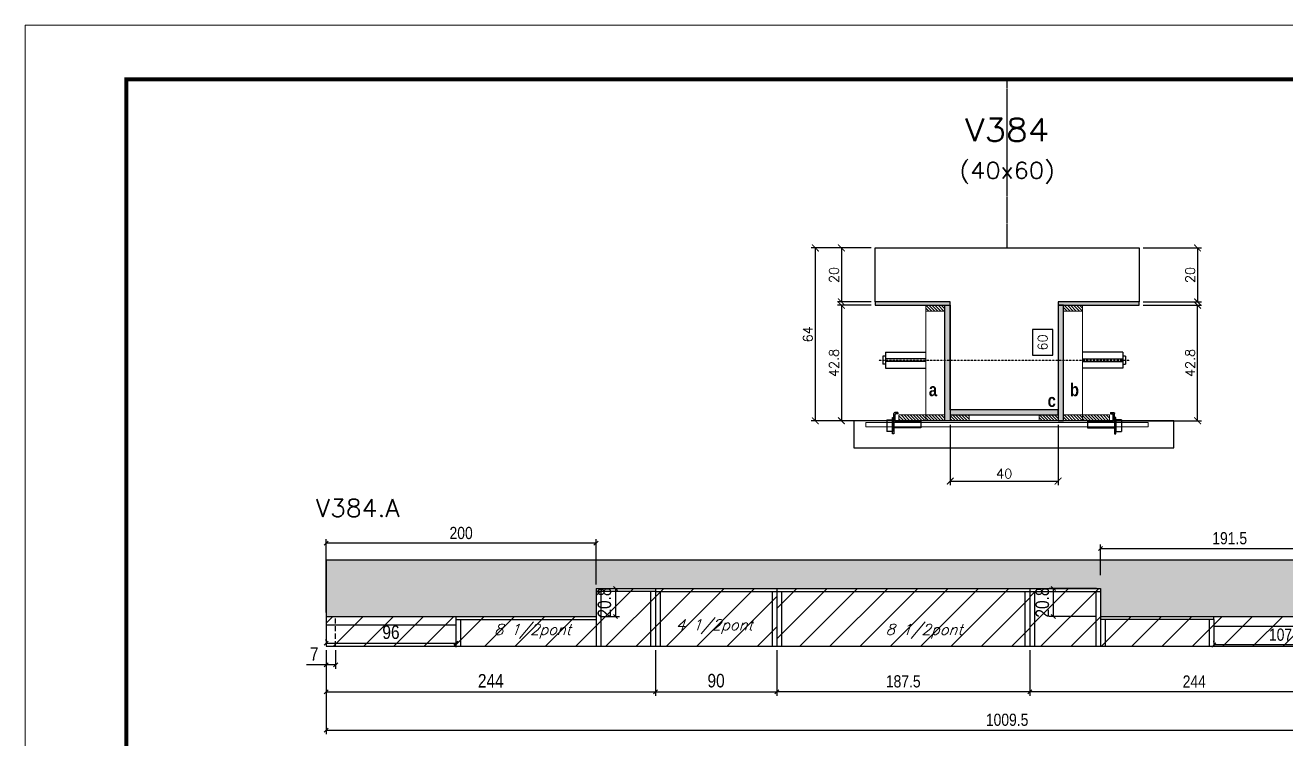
# Model space of a CAD drawing. Extents: x 137137 to 143418, y 10464 to 34486.
# Drawn here: x 137137 to 138072, y 28214 to 28743 of the extents above; entities that cross this region are included whole.
import ezdxf
from ezdxf.enums import TextEntityAlignment as Align

# ---------------------------------------------------------------- set-up
doc = ezdxf.new("R2010")
doc.units = 0
doc.linetypes.add('DASHED', pattern=[0.75, 0.5, -0.25])
doc.linetypes.add('HIDDEN', pattern=[0.375, 0.25, -0.125])
for name, color, linetype in [('barrote', 251, 'Continuous'), ('COTA', 241, 'Continuous'), ('Cota Seção (2x)', 4, 'Continuous'), ('detalhes', 4, 'Continuous'), ('Painéis', 200, 'Continuous'), ('presilha', 1, 'Continuous'), ('SARR_2.2x7', 40, 'Continuous'), ('SARR_3.5x7', 81, 'Continuous'), ('TENSOR', 3, 'Continuous'), ('texto', 7, 'Continuous'), ('Texto de Titulo', 7, 'Continuous'), ('Texto Qtd Sarr', 242, 'Continuous')]:
    doc.layers.add(name, color=color, linetype=linetype)
for name, color, linetype, lineweight in [('CONCRETO', 251, 'Continuous', 25), ('Escoras', 2, 'Continuous', 25), ('Folhas', 255, 'Continuous', 9), ('Hachura', 251, 'Continuous', 9), ('Madeira', 126, 'Continuous', 18), ('SARRAFO DE PRESSAO', 251, 'DASHED', 9), ('SCO-___-LAJ', 2, 'Continuous', 0), ('Texto Seção', 7, 'Continuous', 15)]:
    doc.layers.add(name, color=color, linetype=linetype, lineweight=lineweight)
doc.styles.add('COTA TECNICA', font='techl___.ttf', dxfattribs={"height": 10})
doc.styles.add('COTA TECNICA-50', font='techl___.ttf', dxfattribs={"height": 9})
doc.styles.add('REGUA-120', font='ROMANS.shx', dxfattribs={"height": 15})
doc.styles.add('Romans', font='romans.shx')
doc.styles.add('TECNICA', font='techb___.ttf', dxfattribs={"height": 10})
doc.dimstyles.new('COTA PAINEL-50', dxfattribs={"dimtxt": 9, "dimasz": 3, "dimexe": 3, "dimexo": 3, "dimgap": 3, "dimtad": 1, "dimdec": 1, "dimzin": 12, "dimdsep": 46, "dimtxsty": 'COTA TECNICA-50', "dimblk1": 'OBLIQUE', "dimblk2": 'OBLIQUE', "dimsah": 1, "dimcen": 0.9, "dimclrd": 4, "dimclre": 4, "dimclrt": 240, "dimadec": 1, "dimazin": 3, "dimtfac": 1, "dimtdec": 1, "dimtmove": 0, "dimatfit": 3, "dimfxl": 1, "dimtolj": 1, "dimtzin": 12, "dimarcsym": 0})
doc.dimstyles.new('Cota Seção (2x)', dxfattribs={"dimtxt": 7, "dimasz": 5, "dimexe": 3, "dimexo": 3, "dimgap": 2, "dimtad": 3, "dimdec": 1, "dimlfac": 0.5, "dimzin": 12, "dimdsep": 46, "dimtxsty": 'Romans', "dimblk": 'ARCHTICK', "dimcen": 0, "dimclrd": 4, "dimclre": 4, "dimclrt": 1, "dimadec": 1, "dimazin": 3, "dimtfac": 1, "dimtdec": 1, "dimtmove": 0, "dimatfit": 3, "dimldrblk": 'OBLIQUE', "dimfxl": 1, "dimtolj": 1, "dimtzin": 12, "dimarcsym": 0})
doc.dimstyles.new('Cota Seção interna', dxfattribs={"dimtxt": 7, "dimasz": 6, "dimexe": 0.18, "dimexo": 2, "dimgap": -4, "dimtad": 3, "dimdec": 1, "dimlfac": 0.5, "dimzin": 12, "dimdsep": 46, "dimtxsty": 'Romans', "dimblk": 'ARCHTICK', "dimcen": 0.09, "dimse1": 1, "dimse2": 1, "dimsd1": 1, "dimsd2": 1, "dimclrd": 180, "dimclre": 5, "dimclrt": 1, "dimadec": 0, "dimazin": 3, "dimtfac": 1, "dimtdec": 1, "dimtofl": 0, "dimtmove": 0, "dimatfit": 3, "dimldrblk": 'ARCHTICK', "dimfxl": 1, "dimtolj": 1, "dimtzin": 0, "dimarcsym": 0})
doc.dimstyles.new('PAINEL', dxfattribs={"dimtxt": 10, "dimasz": 3, "dimexe": 3, "dimexo": 3, "dimgap": 3, "dimtad": 1, "dimdec": 1, "dimzin": 12, "dimdsep": 46, "dimtxsty": 'COTA TECNICA', "dimblk1": 'OBLIQUE', "dimblk2": 'OBLIQUE', "dimsah": 1, "dimcen": 0.9, "dimclrd": 4, "dimclre": 4, "dimclrt": 240, "dimadec": 1, "dimazin": 3, "dimtfac": 1, "dimtdec": 1, "dimtmove": 0, "dimatfit": 3, "dimfxl": 1, "dimtolj": 1, "dimtzin": 12, "dimarcsym": 0})
pattern_1 = [(315, (160779.6193, 20220.2569), (1.12253202, 1.12253202), [])]
pattern_2 = [(315, (160821.6193, 20220.2569), (1.12253202, 1.12253202), [])]

# ---------------------------------------------------------------- blocks, each defined once
blk = doc.blocks.new('9999999999')
at = {"layer": 'Folhas'}
blk.add_lwpolyline([(98138.98, 34190.21), (99623.98, 34190.21), (99623.98, 35240.21), (98138.98, 35240.21)], close=True, dxfattribs=at)
at = {"layer": 'Folhas', "color": 30, "const_width": 3}
blk.add_lwpolyline([(98213.98, 34230.21), (99583.98, 34230.21), (99583.98, 35200.21), (98213.98, 35200.21)], close=True, dxfattribs=at)
blk = doc.blocks.new('_Oblique')
at = {"color": 0, "linetype": 'ByBlock', "lineweight": -2}
blk.add_line((-0.5, -0.5), (0.5, 0.5), dxfattribs=at)
blk = doc.blocks.new('*D652')
at = {"layer": 'COTA', "color": 4, "linetype": 'ByBlock', "lineweight": -2, "transparency": 16777216}
for p, q in [((137931.43, 28325.63), (137896.43, 28325.63)), ((137899.43, 28325.63), (137899.43, 28304.83)), ((137931.43, 28304.83), (137896.43, 28304.83))]:
    blk.add_line(p, q, dxfattribs=at)
at = {"layer": 'Defpoints', "color": 0, "linetype": 'ByBlock', "transparency": 16777216}
for p in [(137934.43, 28325.63), (137899.43, 28304.83), (137934.43, 28304.83)]:
    blk.add_point(p, dxfattribs=at)
at = {"layer": 'COTA', "color": 4, "linetype": 'ByBlock', "lineweight": -2, "transparency": 16777216, "xscale": 3, "yscale": 3, "zscale": 3}
for p, rotation in [((137899.43, 28325.63), 90), ((137899.43, 28304.83), 270)]:
    blk.add_blockref('_Oblique', p, dxfattribs=dict(at, rotation=rotation))
at = {"layer": 'COTA', "color": 240, "linetype": 'ByBlock', "transparency": 16777216, "insert": (137891.31, 28315.23), "char_height": 10, "attachment_point": 5, "rotation": 90, "style": 'COTA TECNICA'}
blk.add_mtext('\\A1;20.8', dxfattribs=at)
blk = doc.blocks.new('*D653')
at = {"layer": 'COTA', "color": 4, "linetype": 'ByBlock', "lineweight": -2, "transparency": 16777216}
for p, q in [((137360.43, 28279.83), (137360.43, 28246.17)), ((137604.43, 28279.83), (137604.43, 28246.17)), ((137360.43, 28249.17), (137604.43, 28249.17))]:
    blk.add_line(p, q, dxfattribs=at)
at = {"layer": 'Defpoints', "color": 0, "linetype": 'ByBlock', "transparency": 16777216}
for p in [(137360.43, 28282.83), (137604.43, 28282.83), (137604.43, 28249.17)]:
    blk.add_point(p, dxfattribs=at)
at = {"layer": 'COTA', "color": 4, "linetype": 'ByBlock', "lineweight": -2, "transparency": 16777216, "xscale": 3, "yscale": 3, "zscale": 3, "rotation": 180}
blk.add_blockref('_Oblique', (137360.43, 28249.17), dxfattribs=at)
at = {"layer": 'COTA', "color": 4, "linetype": 'ByBlock', "lineweight": -2, "transparency": 16777216, "xscale": 3, "yscale": 3, "zscale": 3}
blk.add_blockref('_Oblique', (137604.43, 28249.17), dxfattribs=at)
at = {"layer": 'COTA', "color": 240, "linetype": 'ByBlock', "transparency": 16777216, "insert": (137482.43, 28257.25), "char_height": 10, "attachment_point": 5, "style": 'COTA TECNICA'}
blk.add_mtext('\\A1;244', dxfattribs=at)
blk = doc.blocks.new('*D591')
at = {"layer": 'COTA', "color": 4, "linetype": 'ByBlock', "lineweight": -2, "transparency": 16777216}
for p, q in [((137604.43, 28279.83), (137604.43, 28246.17)), ((137694.43, 28279.83), (137694.43, 28246.17)), ((137604.43, 28249.17), (137694.43, 28249.17))]:
    blk.add_line(p, q, dxfattribs=at)
at = {"layer": 'Defpoints', "color": 0, "linetype": 'ByBlock', "transparency": 16777216}
for p in [(137604.43, 28282.83), (137694.43, 28282.83), (137694.43, 28249.17)]:
    blk.add_point(p, dxfattribs=at)
at = {"layer": 'COTA', "color": 4, "linetype": 'ByBlock', "lineweight": -2, "transparency": 16777216, "xscale": 3, "yscale": 3, "zscale": 3, "rotation": 180}
blk.add_blockref('_Oblique', (137604.43, 28249.17), dxfattribs=at)
at = {"layer": 'COTA', "color": 4, "linetype": 'ByBlock', "lineweight": -2, "transparency": 16777216, "xscale": 3, "yscale": 3, "zscale": 3}
blk.add_blockref('_Oblique', (137694.43, 28249.17), dxfattribs=at)
at = {"layer": 'COTA', "color": 240, "linetype": 'ByBlock', "transparency": 16777216, "insert": (137649.43, 28257.31), "char_height": 10, "attachment_point": 5, "style": 'COTA TECNICA'}
blk.add_mtext('\\A1;90', dxfattribs=at)
blk = doc.blocks.new('*D654')
at = {"layer": 'COTA', "color": 4, "linetype": 'ByBlock', "lineweight": -2, "transparency": 16777216}
for p, q in [((137563.43, 28325.63), (137577.82, 28325.63)), ((137574.82, 28325.63), (137574.82, 28304.83)), ((137563.43, 28304.83), (137577.82, 28304.83))]:
    blk.add_line(p, q, dxfattribs=at)
at = {"layer": 'Defpoints', "color": 0, "linetype": 'ByBlock', "transparency": 16777216}
for p in [(137560.43, 28325.63), (137560.43, 28304.83), (137574.82, 28304.83)]:
    blk.add_point(p, dxfattribs=at)
at = {"layer": 'COTA', "color": 4, "linetype": 'ByBlock', "lineweight": -2, "transparency": 16777216, "xscale": 3, "yscale": 3, "zscale": 3}
for p, rotation in [((137574.82, 28325.63), 90), ((137574.82, 28304.83), 270)]:
    blk.add_blockref('_Oblique', p, dxfattribs=dict(at, rotation=rotation))
at = {"layer": 'COTA', "color": 240, "linetype": 'ByBlock', "transparency": 16777216, "insert": (137566.69, 28315.23), "char_height": 10, "attachment_point": 5, "rotation": 90, "style": 'COTA TECNICA'}
blk.add_mtext('\\A1;20.8', dxfattribs=at)
blk = doc.blocks.new('*D655')
at = {"layer": 'COTA', "color": 4, "linetype": 'ByBlock', "lineweight": -2, "transparency": 16777216}
for p, q in [((137360.43, 28286.83), (137360.43, 28288.06)), ((137456.43, 28290.83), (137456.43, 28282.06)), ((137360.43, 28285.06), (137456.43, 28285.06))]:
    blk.add_line(p, q, dxfattribs=at)
at = {"layer": 'Defpoints', "color": 0, "linetype": 'ByBlock', "transparency": 16777216}
for p in [(137456.43, 28293.83), (137360.43, 28283.83), (137456.43, 28285.06)]:
    blk.add_point(p, dxfattribs=at)
at = {"layer": 'COTA', "color": 4, "linetype": 'ByBlock', "lineweight": -2, "transparency": 16777216, "xscale": 3, "yscale": 3, "zscale": 3, "rotation": 180}
blk.add_blockref('_Oblique', (137360.43, 28285.06), dxfattribs=at)
at = {"layer": 'COTA', "color": 4, "linetype": 'ByBlock', "lineweight": -2, "transparency": 16777216, "xscale": 3, "yscale": 3, "zscale": 3}
blk.add_blockref('_Oblique', (137456.43, 28285.06), dxfattribs=at)
at = {"layer": 'COTA', "color": 240, "linetype": 'ByBlock', "transparency": 16777216, "insert": (137408.43, 28293.19), "char_height": 10, "attachment_point": 5, "style": 'COTA TECNICA'}
blk.add_mtext('\\A1;96', dxfattribs=at)
blk = doc.blocks.new('*D593')
at = {"layer": 'Defpoints', "color": 0, "linetype": 'ByBlock', "transparency": 16777216}
for p in [(138018.43, 28283.78), (138018.43, 28282.83), (138125.93, 28282.83)]:
    blk.add_point(p, dxfattribs=at)
at = {"layer": 'Escoras', "color": 4, "linetype": 'ByBlock', "lineweight": -2, "transparency": 16777216}
for p, q in [((138018.43, 28285.83), (138018.43, 28286.78)), ((138125.93, 28285.83), (138125.93, 28286.78)), ((138125.93, 28283.78), (138018.43, 28283.78))]:
    blk.add_line(p, q, dxfattribs=at)
at = {"layer": 'Escoras', "color": 4, "linetype": 'ByBlock', "lineweight": -2, "transparency": 16777216, "xscale": 3, "yscale": 3, "zscale": 3, "rotation": 180}
blk.add_blockref('_Oblique', (138018.43, 28283.78), dxfattribs=at)
at = {"layer": 'Escoras', "color": 4, "linetype": 'ByBlock', "lineweight": -2, "transparency": 16777216, "xscale": 3, "yscale": 3, "zscale": 3}
blk.add_blockref('_Oblique', (138125.93, 28283.78), dxfattribs=at)
at = {"layer": 'Escoras', "color": 240, "linetype": 'ByBlock', "transparency": 16777216, "insert": (138072.18, 28291.38), "char_height": 9, "attachment_point": 5, "style": 'COTA TECNICA-50'}
blk.add_mtext('\\A1;107.5', dxfattribs=at)
blk = doc.blocks.new('*D657')
at = {"layer": 'Defpoints', "color": 0, "linetype": 'ByBlock', "transparency": 16777216}
for p in [(137881.93, 28282.83), (138125.93, 28282.83), (137881.93, 28249.17)]:
    blk.add_point(p, dxfattribs=at)
at = {"layer": 'Escoras', "color": 4, "linetype": 'ByBlock', "lineweight": -2, "transparency": 16777216}
for p, q in [((137881.93, 28279.83), (137881.93, 28246.17)), ((138125.93, 28279.83), (138125.93, 28246.17)), ((138125.93, 28249.17), (137881.93, 28249.17))]:
    blk.add_line(p, q, dxfattribs=at)
at = {"layer": 'Escoras', "color": 4, "linetype": 'ByBlock', "lineweight": -2, "transparency": 16777216, "xscale": 3, "yscale": 3, "zscale": 3, "rotation": 180}
blk.add_blockref('_Oblique', (137881.93, 28249.17), dxfattribs=at)
at = {"layer": 'Escoras', "color": 4, "linetype": 'ByBlock', "lineweight": -2, "transparency": 16777216, "xscale": 3, "yscale": 3, "zscale": 3}
blk.add_blockref('_Oblique', (138125.93, 28249.17), dxfattribs=at)
at = {"layer": 'Escoras', "color": 240, "linetype": 'ByBlock', "transparency": 16777216, "insert": (138003.93, 28256.74), "char_height": 9, "attachment_point": 5, "style": 'COTA TECNICA-50'}
blk.add_mtext('\\A1;244', dxfattribs=at)
blk = doc.blocks.new('*D619')
at = {"layer": 'Defpoints', "color": 0, "linetype": 'ByBlock', "transparency": 16777216}
for p in [(137694.43, 28282.83), (137881.93, 28282.83), (137694.43, 28249.17)]:
    blk.add_point(p, dxfattribs=at)
at = {"layer": 'Escoras', "color": 4, "linetype": 'ByBlock', "lineweight": -2, "transparency": 16777216}
for p, q in [((137694.43, 28279.83), (137694.43, 28246.17)), ((137881.93, 28279.83), (137881.93, 28246.17)), ((137881.93, 28249.17), (137694.43, 28249.17))]:
    blk.add_line(p, q, dxfattribs=at)
at = {"layer": 'Escoras', "color": 4, "linetype": 'ByBlock', "lineweight": -2, "transparency": 16777216, "xscale": 3, "yscale": 3, "zscale": 3, "rotation": 180}
blk.add_blockref('_Oblique', (137694.43, 28249.17), dxfattribs=at)
at = {"layer": 'Escoras', "color": 4, "linetype": 'ByBlock', "lineweight": -2, "transparency": 16777216, "xscale": 3, "yscale": 3, "zscale": 3}
blk.add_blockref('_Oblique', (137881.93, 28249.17), dxfattribs=at)
at = {"layer": 'Escoras', "color": 240, "linetype": 'ByBlock', "transparency": 16777216, "insert": (137788.18, 28256.79), "char_height": 9, "attachment_point": 5, "style": 'COTA TECNICA-50'}
blk.add_mtext('\\A1;187.5', dxfattribs=at)
blk = doc.blocks.new('*D568')
at = {"layer": 'Defpoints', "color": 0, "linetype": 'ByBlock', "transparency": 16777216}
for p in [(138125.93, 28355.21), (137934.43, 28332.51), (138125.93, 28304.83)]:
    blk.add_point(p, dxfattribs=at)
at = {"layer": 'Escoras', "color": 4, "linetype": 'ByBlock', "lineweight": -2, "transparency": 16777216}
for p, q in [((137934.43, 28335.51), (137934.43, 28358.21)), ((137934.43, 28355.21), (138125.93, 28355.21)), ((138125.93, 28307.83), (138125.93, 28358.21))]:
    blk.add_line(p, q, dxfattribs=at)
at = {"layer": 'Escoras', "color": 4, "linetype": 'ByBlock', "lineweight": -2, "transparency": 16777216, "xscale": 3, "yscale": 3, "zscale": 3, "rotation": 180}
blk.add_blockref('_Oblique', (137934.43, 28355.21), dxfattribs=at)
at = {"layer": 'Escoras', "color": 4, "linetype": 'ByBlock', "lineweight": -2, "transparency": 16777216, "xscale": 3, "yscale": 3, "zscale": 3}
blk.add_blockref('_Oblique', (138125.93, 28355.21), dxfattribs=at)
at = {"layer": 'Escoras', "color": 240, "linetype": 'ByBlock', "transparency": 16777216, "insert": (138030.18, 28362.83), "char_height": 9, "attachment_point": 5, "style": 'COTA TECNICA-50'}
blk.add_mtext('\\A1;191.5', dxfattribs=at)
blk = doc.blocks.new('*D622')
at = {"layer": 'Defpoints', "color": 0, "linetype": 'ByBlock', "transparency": 16777216}
for p in [(137360.43, 28359.11), (137560.43, 28325.63), (137360.43, 28304.83)]:
    blk.add_point(p, dxfattribs=at)
at = {"layer": 'Escoras', "color": 4, "linetype": 'ByBlock', "lineweight": -2, "transparency": 16777216}
for p, q in [((137360.43, 28307.83), (137360.43, 28362.11)), ((137560.43, 28328.63), (137560.43, 28362.11)), ((137560.43, 28359.11), (137360.43, 28359.11))]:
    blk.add_line(p, q, dxfattribs=at)
at = {"layer": 'Escoras', "color": 4, "linetype": 'ByBlock', "lineweight": -2, "transparency": 16777216, "xscale": 3, "yscale": 3, "zscale": 3, "rotation": 180}
blk.add_blockref('_Oblique', (137360.43, 28359.11), dxfattribs=at)
at = {"layer": 'Escoras', "color": 4, "linetype": 'ByBlock', "lineweight": -2, "transparency": 16777216, "xscale": 3, "yscale": 3, "zscale": 3}
blk.add_blockref('_Oblique', (137560.43, 28359.11), dxfattribs=at)
at = {"layer": 'Escoras', "color": 240, "linetype": 'ByBlock', "transparency": 16777216, "insert": (137460.43, 28366.71), "char_height": 9, "attachment_point": 5, "style": 'COTA TECNICA-50'}
blk.add_mtext('\\A1;200', dxfattribs=at)
blk = doc.blocks.new('*D623')
at = {"layer": 'COTA', "color": 4, "linetype": 'ByBlock', "lineweight": -2, "transparency": 16777216}
for p, q in [((137360.43, 28279.83), (137360.43, 28266.09)), ((137367.43, 28279.83), (137367.43, 28266.09)), ((137360.43, 28269.09), (137345.7, 28269.09)), ((137367.43, 28269.09), (137360.43, 28269.09))]:
    blk.add_line(p, q, dxfattribs=at)
at = {"layer": 'Defpoints', "color": 0, "linetype": 'ByBlock', "transparency": 16777216}
for p in [(137360.43, 28282.83), (137367.43, 28282.83), (137360.43, 28269.09)]:
    blk.add_point(p, dxfattribs=at)
at = {"layer": 'COTA', "color": 4, "linetype": 'ByBlock', "lineweight": -2, "transparency": 16777216, "xscale": 3, "yscale": 3, "zscale": 3, "rotation": 180}
blk.add_blockref('_Oblique', (137360.43, 28269.09), dxfattribs=at)
at = {"layer": 'COTA', "color": 4, "linetype": 'ByBlock', "lineweight": -2, "transparency": 16777216, "xscale": 3, "yscale": 3, "zscale": 3}
blk.add_blockref('_Oblique', (137367.43, 28269.09), dxfattribs=at)
at = {"layer": 'COTA', "color": 240, "linetype": 'ByBlock', "transparency": 16777216, "insert": (137351.57, 28277.16), "char_height": 10, "attachment_point": 5, "style": 'COTA TECNICA'}
blk.add_mtext('\\A1;7', dxfattribs=at)
blk = doc.blocks.new('titulo1')
at = {"layer": 'Defpoints', "color": 252, "linetype": 'HIDDEN', "ltscale": 2}
blk.add_line((0, 0), (0, 125), dxfattribs=at)
at = {"layer": 'Defpoints', "style": 'Romans', "oblique": 15}
blk.add_attdef('FOLHA', text='', height=10, dxfattribs=at).set_placement((0, 15.58), align=Align.MIDDLE_CENTER)
at = {"layer": 'Texto Qtd Sarr', "color": 3, "style": 'Romans', "oblique": 15}
for tag, height, p in [('TITULO', 17, (0, 71.45)), ('SEÇÃO', 12, (0, 41.55))]:
    blk.add_attdef(tag, text='', height=height, dxfattribs=at).set_placement(p, align=Align.MIDDLE_CENTER)
blk = doc.blocks.new('_ArchTick')
at = {"color": 0, "linetype": 'ByBlock', "const_width": 0.15}
blk.add_lwpolyline([(-0.5, -0.5), (0.5, 0.5)], dxfattribs=at)
blk = doc.blocks.new('*D569')
at = {"layer": 'COTA', "color": 4, "lineweight": -2, "transparency": 16777216}
for p, q in [((137966, 28577.9), (138009.37, 28577.9)), ((138006.37, 28577.9), (138006.37, 28537.9)), ((137966, 28537.9), (138009.37, 28537.9))]:
    blk.add_line(p, q, dxfattribs=at)
at = {"layer": 'Defpoints', "color": 0, "transparency": 16777216}
for p in [(137963, 28577.9), (137963, 28537.9), (138006.37, 28537.9)]:
    blk.add_point(p, dxfattribs=at)
at = {"layer": 'COTA', "color": 4, "lineweight": -2, "transparency": 16777216, "xscale": 5, "yscale": 5, "zscale": 5}
for p, rotation in [((138006.37, 28577.9), 90), ((138006.37, 28537.9), 270)]:
    blk.add_blockref('_ArchTick', p, dxfattribs=dict(at, rotation=rotation))
at = {"layer": 'COTA', "color": 1, "transparency": 16777216, "insert": (138000.87, 28557.9), "char_height": 7, "attachment_point": 5, "rotation": 90, "style": 'Romans'}
blk.add_mtext('\\A1;20', dxfattribs=at)
blk = doc.blocks.new('*D570')
at = {"layer": 'COTA', "color": 4, "lineweight": -2, "transparency": 16777216}
for p, q in [((137764.4, 28577.9), (137720.02, 28577.9)), ((137723.02, 28449.9), (137723.02, 28577.9)), ((137786.4, 28449.9), (137720.02, 28449.9))]:
    blk.add_line(p, q, dxfattribs=at)
at = {"layer": 'Defpoints', "color": 0, "transparency": 16777216}
for p in [(137723.02, 28577.9), (137767.4, 28577.9), (137789.4, 28449.9)]:
    blk.add_point(p, dxfattribs=at)
at = {"layer": 'COTA', "color": 4, "lineweight": -2, "transparency": 16777216, "xscale": 5, "yscale": 5, "zscale": 5}
for p, rotation in [((137723.02, 28577.9), 90), ((137723.02, 28449.9), 270)]:
    blk.add_blockref('_ArchTick', p, dxfattribs=dict(at, rotation=rotation))
at = {"layer": 'COTA', "color": 1, "transparency": 16777216, "insert": (137717.52, 28513.9), "char_height": 7, "attachment_point": 5, "rotation": 90, "style": 'Romans'}
blk.add_mtext('\\A1;64', dxfattribs=at)
blk = doc.blocks.new('*D571')
at = {"layer": 'COTA', "color": 4, "lineweight": -2, "transparency": 16777216}
for p, q in [((137966, 28535.5), (138009.37, 28535.5)), ((138006.37, 28449.9), (138006.37, 28535.5)), ((137939.6, 28449.9), (138009.37, 28449.9))]:
    blk.add_line(p, q, dxfattribs=at)
at = {"layer": 'Defpoints', "color": 0, "transparency": 16777216}
for p in [(137963, 28535.5), (138006.37, 28535.5), (137936.6, 28449.9)]:
    blk.add_point(p, dxfattribs=at)
at = {"layer": 'COTA', "color": 4, "lineweight": -2, "transparency": 16777216, "xscale": 5, "yscale": 5, "zscale": 5}
for p, rotation in [((138006.37, 28535.5), 90), ((138006.37, 28449.9), 270)]:
    blk.add_blockref('_ArchTick', p, dxfattribs=dict(at, rotation=rotation))
at = {"layer": 'COTA', "color": 1, "transparency": 16777216, "insert": (138000.87, 28492.7), "char_height": 7, "attachment_point": 5, "rotation": 90, "style": 'Romans'}
blk.add_mtext('\\A1;42.8', dxfattribs=at)
blk = doc.blocks.new('*D572')
at = {"layer": 'Cota Seção (2x)', "color": 180, "lineweight": -2, "transparency": 16777216}
for p, q in [((137899, 28517.4), (137884, 28517.4)), ((137884, 28517.4), (137884, 28498.4)), ((137899, 28498.4), (137899, 28517.4)), ((137884, 28498.4), (137899, 28498.4))]:
    blk.add_line(p, q, dxfattribs=at)
at = {"layer": 'Defpoints', "color": 0, "transparency": 16777216}
for p in [(137903, 28577.9), (137903, 28577.9), (137903, 28457.9)]:
    blk.add_point(p, dxfattribs=at)
at = {"layer": 'Cota Seção (2x)', "color": 1, "transparency": 16777216, "insert": (137891.5, 28507.9), "char_height": 7, "attachment_point": 5, "rotation": 90, "style": 'Romans'}
blk.add_mtext('\\A1;60', dxfattribs=at)
blk = doc.blocks.new('*D573')
at = {"layer": 'COTA', "color": 4, "lineweight": -2, "transparency": 16777216}
for p, q in [((137764.4, 28577.9), (137739.34, 28577.9)), ((137742.34, 28577.9), (137742.34, 28537.9)), ((137764.4, 28537.9), (137739.34, 28537.9))]:
    blk.add_line(p, q, dxfattribs=at)
at = {"layer": 'Defpoints', "color": 0, "transparency": 16777216}
for p in [(137767.4, 28577.9), (137742.34, 28537.9), (137767.4, 28537.9)]:
    blk.add_point(p, dxfattribs=at)
at = {"layer": 'COTA', "color": 4, "lineweight": -2, "transparency": 16777216, "xscale": 5, "yscale": 5, "zscale": 5}
for p, rotation in [((137742.34, 28577.9), 90), ((137742.34, 28537.9), 270)]:
    blk.add_blockref('_ArchTick', p, dxfattribs=dict(at, rotation=rotation))
at = {"layer": 'COTA', "color": 1, "transparency": 16777216, "insert": (137736.84, 28557.9), "char_height": 7, "attachment_point": 5, "rotation": 90, "style": 'Romans'}
blk.add_mtext('\\A1;20', dxfattribs=at)
blk = doc.blocks.new('*D574')
at = {"layer": 'COTA', "color": 4, "lineweight": -2, "transparency": 16777216}
for p, q in [((137764.4, 28535.5), (137739.34, 28535.5)), ((137742.34, 28535.5), (137742.34, 28449.9)), ((137786.4, 28449.9), (137739.34, 28449.9))]:
    blk.add_line(p, q, dxfattribs=at)
at = {"layer": 'Defpoints', "color": 0, "transparency": 16777216}
for p in [(137767.4, 28535.5), (137742.34, 28449.9), (137789.4, 28449.9)]:
    blk.add_point(p, dxfattribs=at)
at = {"layer": 'COTA', "color": 4, "lineweight": -2, "transparency": 16777216, "xscale": 5, "yscale": 5, "zscale": 5}
for p, rotation in [((137742.34, 28535.5), 90), ((137742.34, 28449.9), 270)]:
    blk.add_blockref('_ArchTick', p, dxfattribs=dict(at, rotation=rotation))
at = {"layer": 'COTA', "color": 1, "transparency": 16777216, "insert": (137736.84, 28492.7), "char_height": 7, "attachment_point": 5, "rotation": 90, "style": 'Romans'}
blk.add_mtext('\\A1;42.8', dxfattribs=at)
blk = doc.blocks.new('PRESILHA METÁLICA 1')
at = {"layer": 'presilha'}
for p, q in [((6, 15.5), (7.5, 15.5)), ((6, -2.5), (6, 15.5)), ((7.5, 10.6), (7.5, 19.9)), ((7.5, 15.5), (7.5, -2.5)), ((12, 21), (8.6, 21)), ((9, 11.6), (9, 18.9)), ((12, 19.5), (9.6, 19.5)), ((12, 21), (12, 19.5)), ((0, 13), (6, 13)), ((0, 13), (0, 0)), ((6, 0), (0, 0)), ((6, 13), (6, 0)), ((37.5, 4.1), (7.5, 4.1)), ((37.5, 11), (9.6, 11)), ((37.5, 11), (37.5, 4.1)), ((7.5, -2.5), (6, -2.5))]:
    blk.add_line(p, q, dxfattribs=at)
for centre, radius, start, end in [((8.6, 19.9), 1.14, 90, 180), ((9.6, 18.9), 0.57, 90, 180), ((9.6, 11.6), 0.57, 180, 270)]:
    blk.add_arc(centre, radius, start, end, dxfattribs=at)
blk = doc.blocks.new('*D575')
at = {"layer": 'COTA', "color": 4, "lineweight": -2, "transparency": 16777216}
for p, q in [((137823, 28446.9), (137823, 28402.17)), ((137903, 28446.9), (137903, 28402.17)), ((137823, 28405.17), (137903, 28405.17))]:
    blk.add_line(p, q, dxfattribs=at)
at = {"layer": 'Defpoints', "color": 0, "transparency": 16777216}
for p in [(137823, 28449.9), (137903, 28449.9), (137903, 28405.17)]:
    blk.add_point(p, dxfattribs=at)
at = {"layer": 'COTA', "color": 4, "lineweight": -2, "transparency": 16777216, "xscale": 5, "yscale": 5, "zscale": 5, "rotation": 180}
blk.add_blockref('_ArchTick', (137823, 28405.17), dxfattribs=at)
at = {"layer": 'COTA', "color": 4, "lineweight": -2, "transparency": 16777216, "xscale": 5, "yscale": 5, "zscale": 5}
blk.add_blockref('_ArchTick', (137903, 28405.17), dxfattribs=at)
at = {"layer": 'COTA', "color": 1, "transparency": 16777216, "insert": (137863, 28410.67), "char_height": 7, "attachment_point": 5, "style": 'Romans'}
blk.add_mtext('\\A1;40', dxfattribs=at)
blk = doc.blocks.new('*D559')
at = {"layer": 'Defpoints', "color": 0, "linetype": 'ByBlock', "transparency": 16777216}
for p in [(137360.43, 28282.83), (138369.93, 28282.83), (138369.93, 28220.71)]:
    blk.add_point(p, dxfattribs=at)
at = {"layer": 'Escoras', "color": 4, "linetype": 'ByBlock', "lineweight": -2, "transparency": 16777216}
for p, q in [((137360.43, 28279.83), (137360.43, 28217.71)), ((138369.93, 28279.83), (138369.93, 28217.71)), ((137360.43, 28220.71), (138369.93, 28220.71))]:
    blk.add_line(p, q, dxfattribs=at)
at = {"layer": 'Escoras', "color": 4, "linetype": 'ByBlock', "lineweight": -2, "transparency": 16777216, "xscale": 3, "yscale": 3, "zscale": 3, "rotation": 180}
blk.add_blockref('_Oblique', (137360.43, 28220.71), dxfattribs=at)
at = {"layer": 'Escoras', "color": 4, "linetype": 'ByBlock', "lineweight": -2, "transparency": 16777216, "xscale": 3, "yscale": 3, "zscale": 3}
blk.add_blockref('_Oblique', (138369.93, 28220.71), dxfattribs=at)
at = {"layer": 'Escoras', "color": 240, "linetype": 'ByBlock', "transparency": 16777216, "insert": (137865.18, 28228.33), "char_height": 9, "attachment_point": 5, "style": 'COTA TECNICA-50'}
blk.add_mtext('\\A1;1009.5', dxfattribs=at)

msp = doc.modelspace()

# ---------------------------------------------------------------- hatches: boundary and pattern name
at = {"layer": 'COTA', "linetype": 'ByBlock'}
h = msp.add_hatch(dxfattribs=at)
h.set_pattern_fill('AR-CONC', color=256, scale=0.03)
h.paths.add_polyline_path([(137560.43, 28325.63), (137881.93, 28325.63), (137934.43, 28325.63), (137934.43, 28304.83), (138242.43, 28304.83), (138242.43, 28325.63), (138369.93, 28325.63), (138369.93, 28346.83), (137360.43, 28346.83), (137360.43, 28304.83), (137560.43, 28304.83)])
h.paths.add_polyline_path([(138262.35, 28298.52), (138262.35, 28332.46), (138241.77, 28332.46), (138241.77, 28298.52)], flags=9)
h.paths.add_polyline_path([(137901.13, 28298.52), (137901.13, 28332.46), (137880.55, 28332.46), (137880.55, 28298.52)], flags=9)
h.paths.add_polyline_path([(137576.52, 28298.52), (137576.52, 28332.46), (137555.93, 28332.46), (137555.93, 28298.52)], flags=9)
at = {"layer": 'Hachura'}
h = msp.add_hatch(color=256, dxfattribs=at)
h.dxf.hatch_style = 1
h.paths.add_polyline_path([(137823, 28535.5), (137823, 28537.9), (137767.4, 28537.9), (137767.4, 28535.5)])
h = msp.add_hatch(dxfattribs=at)
h.set_pattern_fill('ANSI31', color=256, scale=0.5, angle=270, style=0)
h.set_pattern_definition([(315, (160779.6193, 20227.8569), (1.12253202, 1.12253202), [])])
h.paths.add_polyline_path([(137819, 28531.1), (137819, 28535.5), (137805, 28535.5), (137805, 28531.1)])
h = msp.add_hatch(color=256, dxfattribs=at)
h.dxf.hatch_style = 1
h.paths.add_polyline_path([(137819, 28535.5), (137823, 28535.5), (137823, 28449.9), (137819, 28449.9)])
h = msp.add_hatch(color=256, dxfattribs=at)
h.dxf.hatch_style = 1
h.paths.add_polyline_path([(137963, 28535.5), (137963, 28537.9), (137903, 28537.9), (137903, 28535.5)])
h = msp.add_hatch(color=256, dxfattribs=at)
h.dxf.hatch_style = 1
h.paths.add_polyline_path([(137907, 28535.5), (137903, 28535.5), (137903, 28449.9), (137907, 28449.9)])
h = msp.add_hatch(dxfattribs=at)
h.set_pattern_fill('ANSI31', color=256, scale=0.5, angle=270, style=0)
h.set_pattern_definition([(315, (160821.6193, 20227.8569), (1.12253202, 1.12253202), [])])
h.paths.add_polyline_path([(137907, 28531.1), (137907, 28535.5), (137921, 28535.5), (137921, 28531.1)])
h = msp.add_hatch(color=256, dxfattribs=at)
h.dxf.hatch_style = 1
h.paths.add_polyline_path([(137903, 28454.3), (137903, 28457.9), (137823, 28457.9), (137823, 28454.3)])
h = msp.add_hatch(dxfattribs=at)
h.set_pattern_fill('ANSI31', color=256, scale=0.5, angle=270, style=0)
h.set_pattern_definition(pattern_1)
h.paths.add_polyline_path([(137785, 28449.9), (137785, 28454.3), (137805, 28454.3), (137805, 28449.9)])
h = msp.add_hatch(dxfattribs=at)
h.set_pattern_fill('ANSI31', color=256, scale=0.5, angle=270, style=0)
h.set_pattern_definition([(315, (160779.6193, 20146.6569), (1.12253202, 1.12253202), [])])
h.paths.add_polyline_path([(137819, 28449.9), (137819, 28454.3), (137805, 28454.3), (137805, 28449.9)])
h = msp.add_hatch(dxfattribs=at)
h.set_pattern_fill('ANSI31', color=256, scale=0.5, angle=270, style=0)
h.set_pattern_definition(pattern_1)
h.paths.add_polyline_path([(137823, 28449.9), (137823, 28454.3), (137837, 28454.3), (137837, 28449.9)])
h = msp.add_hatch(dxfattribs=at)
h.set_pattern_fill('ANSI31', color=256, scale=0.5, angle=270, style=0)
h.set_pattern_definition(pattern_2)
h.paths.add_polyline_path([(137903, 28449.9), (137903, 28454.3), (137889, 28454.3), (137889, 28449.9)])
h = msp.add_hatch(dxfattribs=at)
h.set_pattern_fill('ANSI31', color=256, scale=0.5, angle=270, style=0)
h.set_pattern_definition([(315, (160821.6193, 20146.6569), (1.12253202, 1.12253202), [])])
h.paths.add_polyline_path([(137907, 28449.9), (137907, 28454.3), (137921, 28454.3), (137921, 28449.9)])
h = msp.add_hatch(dxfattribs=at)
h.set_pattern_fill('ANSI31', color=256, scale=0.5, angle=270, style=0)
h.set_pattern_definition(pattern_2)
h.paths.add_polyline_path([(137941, 28449.9), (137941, 28454.3), (137921, 28454.3), (137921, 28449.9)])
at = {"layer": 'Hachura', "linetype": 'ByBlock'}
h = msp.add_hatch(dxfattribs=at)
h.set_pattern_fill('ANSI31', color=256, scale=5)
h.set_pattern_definition([(45, (8290.011, 1514.655), (-11.2253202, 11.2253202), [])])
h.paths.add_polyline_path([(137442.43, 28282.83), (137560.43, 28282.83), (137694.43, 28282.83), (137694.43, 28325.63), (137560.43, 28325.63), (137560.43, 28304.83), (137360.43, 28304.83), (137360.43, 28282.83)])
h = msp.add_hatch(dxfattribs=at)
h.set_pattern_fill('ANSI31', color=256, scale=5)
h.set_pattern_definition([(45, (8254.011, 1514.655), (-11.2253202, 11.2253202), [])])
h.paths.add_polyline_path([(137881.93, 28282.83), (137881.93, 28325.63), (137694.43, 28325.63), (137694.43, 28282.83)])
h = msp.add_hatch(dxfattribs=at)
h.set_pattern_fill('ANSI31', color=256, scale=5)
h.set_pattern_definition([(45, (7467.511, 1514.655), (-11.2253202, 11.2253202), [])])
h.paths.add_polyline_path([(138046.93, 28282.83), (138165.93, 28282.83), (138158.37, 28282.83), (138158.49, 28304.83), (137934.43, 28304.83), (137934.43, 28325.63), (137881.93, 28325.63), (137881.93, 28282.83)])

# ---------------------------------------------------------------- linework, layer by layer
at = {"ltscale": 3}
for p, q in [((137773, 28497.75), (137773, 28491.75)), ((137775, 28497.75), (137773, 28497.75)), ((137775, 28500.75), (137775, 28488.75)), ((137775, 28500.75), (137805, 28500.75)), ((137805, 28495.75), (137775, 28495.75)), ((137805, 28493.75), (137775, 28493.75)), ((137951, 28500.75), (137921, 28500.75)), ((137921, 28495.75), (137951, 28495.75)), ((137921, 28493.75), (137951, 28493.75)), ((137951, 28500.75), (137951, 28488.75)), ((137953, 28497.75), (137951, 28497.75)), ((137953, 28497.75), (137953, 28491.75)), ((137775, 28491.75), (137773, 28491.75)), ((137775, 28488.75), (137805, 28488.75)), ((137951, 28488.75), (137921, 28488.75)), ((137951, 28491.75), (137953, 28491.75))]:
    msp.add_line(p, q, dxfattribs=at)
at = {"layer": 'barrote'}
msp.add_lwpolyline([(137751.54, 28429.9), (137988.73, 28429.9), (137988.73, 28449.9), (137751.54, 28449.9)], close=True, dxfattribs=at)
at = {"layer": 'CONCRETO'}
msp.add_lwpolyline([(137767.4, 28537.9), (137767.4, 28577.9), (137963, 28577.9), (137963, 28537.9), (137903, 28537.9), (137903, 28457.9), (137823, 28457.9), (137823, 28537.9)], close=True, dxfattribs=at)
at = {"layer": 'COTA', "linetype": 'ByBlock'}
for p, q in [((137360.43, 28346.83), (138369.93, 28346.83)), ((137360.43, 28346.83), (137360.43, 28304.83)), ((137360.43, 28304.83), (137360.43, 28304.83))]:
    msp.add_line(p, q, dxfattribs=at)
at = {"layer": 'Madeira'}
for points in [[(137819, 28531.1), (137819, 28535.5), (137805, 28535.5), (137805, 28531.1)], [(137819, 28535.5), (137805, 28535.5), (137805, 28449.9), (137819, 28449.9)], [(137907, 28531.1), (137907, 28535.5), (137921, 28535.5), (137921, 28531.1)], [(137907, 28535.5), (137921, 28535.5), (137921, 28449.9), (137907, 28449.9)], [(137785, 28449.9), (137785, 28454.3), (137805, 28454.3), (137805, 28449.9)], [(137819, 28449.9), (137819, 28454.3), (137805, 28454.3), (137805, 28449.9)], [(137823, 28449.9), (137823, 28454.3), (137837, 28454.3), (137837, 28449.9)], [(137903, 28449.9), (137903, 28454.3), (137889, 28454.3), (137889, 28449.9)], [(137907, 28449.9), (137907, 28454.3), (137921, 28454.3), (137921, 28449.9)], [(137941, 28449.9), (137941, 28454.3), (137921, 28454.3), (137921, 28449.9)]]:
    msp.add_lwpolyline(points, close=True, dxfattribs=at)
at = {"layer": 'Painéis', "linetype": 'ByBlock'}
for p, q in [((137560.43, 28325.63), (137881.93, 28325.63)), ((137560.43, 28325.63), (137560.43, 28304.83)), ((137604.43, 28325.63), (137604.43, 28282.83)), ((137694.43, 28325.63), (137694.43, 28282.83)), ((137881.93, 28325.63), (137881.93, 28282.83)), ((137881.93, 28325.63), (137934.43, 28325.63)), ((137881.93, 28325.63), (137881.93, 28282.83)), ((137934.43, 28325.63), (137934.43, 28304.83)), ((137360.43, 28304.83), (137560.43, 28304.83)), ((137360.43, 28304.83), (137360.43, 28282.83)), ((137441.43, 28304.83), (137442.43, 28304.83)), ((137934.43, 28304.83), (138242.43, 28304.83)), ((137360.43, 28282.83), (137442.43, 28282.83)), ((137442.43, 28282.83), (137560.43, 28282.83)), ((137560.43, 28282.83), (137881.93, 28282.83)), ((137881.93, 28282.83), (138242.43, 28282.83))]:
    msp.add_line(p, q, dxfattribs=at)
at = {"layer": 'Painéis'}
for points in [[(137823, 28535.5), (137823, 28537.9), (137767.4, 28537.9), (137767.4, 28535.5)], [(137819, 28535.5), (137823, 28535.5), (137823, 28449.9), (137819, 28449.9)], [(137963, 28535.5), (137963, 28537.9), (137903, 28537.9), (137903, 28535.5)], [(137907, 28535.5), (137903, 28535.5), (137903, 28449.9), (137907, 28449.9)], [(137903, 28454.3), (137903, 28457.9), (137823, 28457.9), (137823, 28454.3)]]:
    msp.add_lwpolyline(points, close=True, dxfattribs=at)
at = {"layer": 'SARR_2.2x7', "linetype": 'Continuous'}
for p, q in [((137604.43, 28323.43), (137560.43, 28323.43)), ((137604.43, 28323.43), (137694.43, 28323.43)), ((137694.43, 28323.43), (137881.93, 28323.43)), ((137881.93, 28323.43), (137934.43, 28323.43)), ((137360.43, 28298.83), (137456.43, 28298.83)), ((137456.43, 28302.63), (137560.43, 28302.63)), ((138018.43, 28302.63), (137934.43, 28302.63)), ((138018.43, 28302.63), (138018.43, 28304.83)), ((138018.43, 28297.83), (138125.93, 28297.83))]:
    msp.add_line(p, q, dxfattribs=at)
at = {"layer": 'SARR_2.2x7', "linetype": 'HIDDEN', "ltscale": 15}
msp.add_line((137367.43, 28282.83), (137367.43, 28304.83), dxfattribs=at)
at = {"layer": 'SARR_3.5x7'}
for p, q in [((137560.43, 28323.43), (137560.43, 28282.83)), ((137563.89, 28323.43), (137563.89, 28282.83)), ((137600.93, 28323.43), (137600.93, 28282.83)), ((137607.93, 28323.43), (137607.93, 28282.83)), ((137690.93, 28323.43), (137690.93, 28282.83)), ((137697.93, 28323.43), (137697.93, 28282.83)), ((137878.43, 28323.43), (137878.43, 28282.83)), ((137885.39, 28323.43), (137885.39, 28282.83)), ((137930.98, 28323.43), (137930.98, 28282.83)), ((137456.43, 28304.83), (137456.43, 28282.83)), ((137459.98, 28302.65), (137459.98, 28282.85)), ((137934.43, 28304.83), (137934.43, 28282.83)), ((137937.93, 28302.63), (137937.93, 28282.83)), ((138014.98, 28302.63), (138014.98, 28282.83)), ((138018.43, 28302.63), (138018.43, 28282.83))]:
    msp.add_line(p, q, dxfattribs=at)
at = {"layer": 'SCO-___-LAJ', "color": 1}
msp.add_lwpolyline([(137760.55, 28448.57), (137969.85, 28448.57), (137969.85, 28445.37), (137760.55, 28445.37)], close=True, dxfattribs=at)
at = {"layer": 'TENSOR', "linetype": 'HIDDEN', "ltscale": 0.5}
msp.add_line((137770, 28494.75), (137956.3, 28494.75), dxfattribs=at)

# ---------------------------------------------------------------- block references
at = {"layer": 'presilha', "yscale": 0.6666666666666666, "zscale": 0.6666666666666666}
for p, xscale in [((137776.13, 28441.93), 0.6666666666666666), ((137949.87, 28441.93), -0.6666666666666666)]:
    msp.add_blockref('PRESILHA METÁLICA 1', p, dxfattribs=dict(at, xscale=xscale))
at = {"layer": 'SARRAFO DE PRESSAO', "color": 6, "linetype": 'ByBlock'}
msp.add_blockref('9999999999', (38998.31, -6497.3), dxfattribs=at)
at = {"layer": 'Texto Seção'}
ref = msp.add_blockref('titulo1', (137865.2, 28577.9), dxfattribs=at)
ref.add_attrib('TITULO', 'V384', dxfattribs={"layer": 'Texto de Titulo', "color": 7, "height": 17, "style": 'Romans', "width": 1.1}).set_placement((137865.2, 28665.4), align=Align.MIDDLE_CENTER)
ref.add_attrib('SEÇÃO', '(40x60)', dxfattribs={"layer": 'Texto de Titulo', "color": 7, "height": 12, "style": 'Romans', "width": 1.1}).set_placement((137865.2, 28635.4), align=Align.MIDDLE_CENTER)

# ---------------------------------------------------------------- texts
at = {"layer": 'detalhes', "style": 'TECNICA'}
for s, p in [('a', (137807.17, 28468.1)), ('b', (137911.71, 28468.09)), ('c', (137895.2, 28460.14))]:
    msp.add_text(s, height=9.6, dxfattribs=at).set_placement(p)
at = {"layer": 'texto', "color": 2, "char_height": 8, "attachment_point": 5, "style": 'Romans'}
for s, insert in [('{\\Q19;\\C256;8 1/2pont}', (137513.37, 28293.97)), ('{\\Q19;\\C256;4 1/2pont}', (137648.1, 28297.41)), ('{\\Q19;\\C256;8 1/2pont}', (137803.63, 28293.97))]:
    msp.add_mtext(s, dxfattribs=dict(at, insert=insert))
at = {"layer": 'Texto Seção', "style": 'REGUA-120', "width": 1.05}
msp.add_text('V384.A', height=13, dxfattribs=at).set_placement((137352.77, 28378.79))

# ---------------------------------------------------------------- dimensions: what is measured, and where the dimension line sits
at = {"layer": 'COTA'}
for base, p1, p2, picture, middle in [((137723.02, 28577.9), (137789.4, 28449.9), (137767.4, 28577.9), '*D570', (137717.52, 28513.9)), ((137742.34, 28537.9), (137767.4, 28577.9), (137767.4, 28537.9), '*D573', (137736.84, 28557.9)), ((138006.37, 28537.9), (137963, 28577.9), (137963, 28537.9), '*D569', (138000.87, 28557.9)), ((137742.34, 28449.9), (137767.4, 28535.5), (137789.4, 28449.9), '*D574', (137736.84, 28492.7)), ((138006.37, 28535.5), (137936.6, 28449.9), (137963, 28535.5), '*D571', (138000.87, 28492.7))]:
    dim = msp.add_linear_dim(base=base, p1=p1, p2=p2, angle=90, dimstyle='Cota Seção (2x)', dxfattribs=at)
    dim.commit()
    dim.dimension.update_dxf_attribs({"geometry": picture, "text_midpoint": middle})
dim = msp.add_linear_dim(base=(137903, 28405.17), p1=(137823, 28449.9), p2=(137903, 28449.9), dimstyle='Cota Seção (2x)', dxfattribs=at)
dim.commit()
dim.dimension.update_dxf_attribs({"geometry": '*D575', "text_midpoint": (137863, 28410.67)})
at = {"layer": 'COTA', "linetype": 'ByBlock'}
for base, p1, p2, picture, middle in [((137574.82, 28304.83), (137560.43, 28325.63), (137560.43, 28304.83), '*D654', (137574.82, 28315.23)), ((137899.43, 28304.83), (137934.43, 28325.63), (137934.43, 28304.83), '*D652', (137899.43, 28315.23))]:
    dim = msp.add_linear_dim(base=base, p1=p1, p2=p2, angle=90, dimstyle='PAINEL', dxfattribs=at)
    dim.commit()
    dim.dimension.update_dxf_attribs({"geometry": picture, "text_midpoint": middle, "dimtype": 160})
for base, p1, p2, picture, middle in [((137456.43, 28285.06), (137360.43, 28283.83), (137456.43, 28293.83), '*D655', (137408.43, 28293.19)), ((137604.43, 28249.17), (137360.43, 28282.83), (137604.43, 28282.83), '*D653', (137482.43, 28257.25)), ((137694.43, 28249.17), (137604.43, 28282.83), (137694.43, 28282.83), '*D591', (137649.43, 28257.31))]:
    dim = msp.add_linear_dim(base=base, p1=p1, p2=p2, dimstyle='PAINEL', override={"dimtmove": 1}, dxfattribs=at)
    dim.commit()
    dim.dimension.update_dxf_attribs({"geometry": picture, "text_midpoint": middle})
dim = msp.add_linear_dim(base=(137360.43, 28269.09), p1=(137367.43, 28282.83), p2=(137360.43, 28282.83), angle=180, dimstyle='PAINEL', dxfattribs=at)
dim.commit()
dim.dimension.update_dxf_attribs({"geometry": '*D623', "text_midpoint": (137351.57, 28277.16)})
at = {"layer": 'Cota Seção (2x)'}
dim = msp.add_linear_dim(base=(137903, 28577.9), p1=(137903, 28457.9), p2=(137903, 28577.9), angle=90, dimstyle='Cota Seção interna', dxfattribs=at)
dim.commit()
dim.dimension.update_dxf_attribs({"geometry": '*D572', "text_midpoint": (137903, 28507.9), "dimtype": 160})
at = {"layer": 'Escoras', "linetype": 'ByBlock'}
for base, p1, p2, picture, middle in [((137360.43, 28359.11), (137560.43, 28325.63), (137360.43, 28304.83), '*D622', (137460.43, 28366.71)), ((138125.93, 28355.21), (137934.43, 28332.51), (138125.93, 28304.83), '*D568', (138030.18, 28362.83)), ((138018.43, 28283.78), (138125.93, 28282.83), (138018.43, 28282.83), '*D593', (138072.18, 28291.38)), ((137694.43, 28249.17), (137881.93, 28282.83), (137694.43, 28282.83), '*D619', (137788.18, 28256.79)), ((137881.93, 28249.17), (138125.93, 28282.83), (137881.93, 28282.83), '*D657', (138003.93, 28256.74))]:
    dim = msp.add_linear_dim(base=base, p1=p1, p2=p2, angle=180, dimstyle='COTA PAINEL-50', override={"dimarcsym": 1}, dxfattribs=at)
    dim.commit()
    dim.dimension.update_dxf_attribs({"geometry": picture, "text_midpoint": middle})
dim = msp.add_linear_dim(base=(138369.93, 28220.71), p1=(137360.43, 28282.83), p2=(138369.93, 28282.83), dimstyle='COTA PAINEL-50', override={"dimarcsym": 1}, dxfattribs=at)
dim.commit()
dim.dimension.update_dxf_attribs({"geometry": '*D559', "text_midpoint": (137865.18, 28228.33)})

doc.saveas('drawing.dxf')
